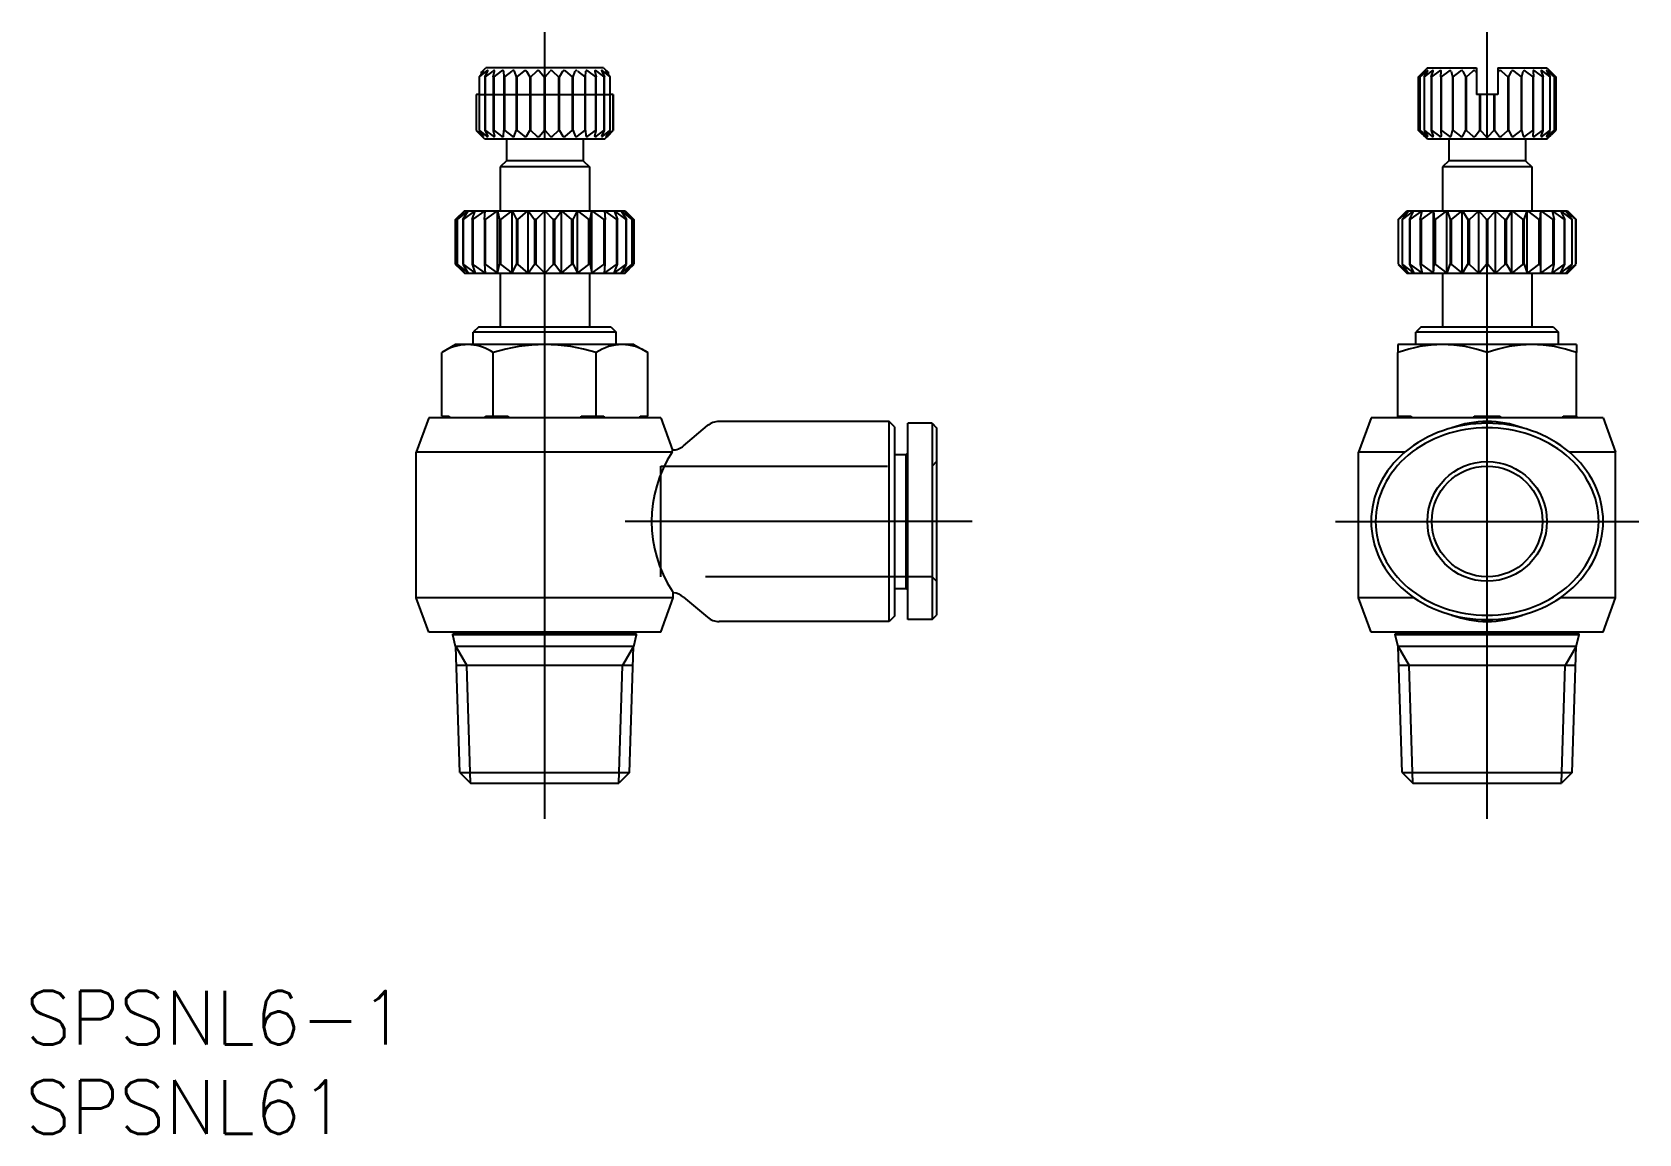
# Model space of a CAD drawing. Extents: x -81.5 to 8.5, y -34.3 to 27.4.
import ezdxf

# ---------------------------------------------------------------- set-up
doc = ezdxf.new("R2010")
doc.units = 0
doc.linetypes.add('CENTER', pattern=[50.8, 31.75, -6.35, 6.35, -6.35])
doc.linetypes.add('DASHED', pattern=[19.05, 12.7, -6.35])
doc.layers.get('0').update_dxf_attribs({"linetype": 'CONTINUOUS'})
doc.layers.add('CENTER', color=1, linetype='CENTER')
doc.styles.get("Standard").update_dxf_attribs({"font": 'txt.shx', "height": 3, "bigfont": 'bigfont.shx'})

# ---------------------------------------------------------------- blocks, each defined once
blk = doc.blocks.new('*U2')
at = {"color": 7, "linetype": 'CONTINUOUS'}
blk.add_text('SPSNL61', height=3, dxfattribs=at).set_placement((-81.907, -34.294))
blk = doc.blocks.new('*U3')
at = {"color": 7, "linetype": 'CONTINUOUS'}
blk.add_text('SPSNL6-1', height=3, dxfattribs=at).set_placement((-81.907, -29.294))

msp = doc.modelspace()

# ---------------------------------------------------------------- linework, layer by layer
at = {"color": 7, "linetype": 'CONTINUOUS'}
for p, q in [((-56.473, 24.901), (-56.241, 25.221)), ((-56.455, 24.901), (-56.056, 25.221)), ((-56.369, 25.134), (-56.098, 25.4)), ((-56.369, 25.134), (-56.269, 25.22)), ((-56.152, 24.9), (-55.998, 25.22)), ((-56.122, 24.901), (-55.7, 25.221)), ((-49.506, 25.4), (-56.098, 25.4)), ((-55.683, 24.9), (-55.616, 25.22)), ((-55.644, 24.901), (-55.217, 25.221)), ((-55.111, 25.22), (-55.089, 24.9)), ((-55.042, 24.901), (-54.629, 25.221)), ((-54.505, 25.22), (-54.394, 24.9)), ((-54.342, 24.901), (-53.961, 25.221)), ((-53.825, 25.221), (-53.631, 24.9)), ((-53.575, 24.901), (-53.242, 25.221)), ((-53.1, 25.221), (-52.831, 24.901)), ((-52.774, 24.901), (-52.505, 25.221)), ((-52.362, 25.221), (-52.03, 24.901)), ((-51.974, 24.9), (-51.78, 25.221)), ((-51.643, 25.221), (-51.262, 24.901)), ((-51.21, 24.9), (-51.099, 25.22)), ((-50.975, 25.221), (-50.562, 24.901)), ((-50.516, 24.9), (-50.493, 25.22)), ((-50.387, 25.221), (-49.96, 24.901)), ((-49.988, 25.22), (-49.921, 24.9)), ((-49.904, 25.221), (-49.482, 24.901)), ((-49.606, 25.22), (-49.453, 24.9)), ((-49.548, 25.221), (-49.149, 24.901)), ((-49.506, 25.4), (-49.236, 25.134)), ((-49.364, 25.221), (-49.131, 24.901)), ((-49.335, 25.22), (-49.236, 25.134)), ((-3.851, 24.901), (-3.518, 25.221)), ((-3.35, 25.4), (-3.85, 24.9)), ((-3.773, 24.901), (-3.504, 25.221)), ((-3.76, 24.901), (-3.379, 25.221)), ((-3.53, 24.9), (-3.336, 25.221)), ((-3.506, 24.901), (-3.093, 25.221)), ((-3.35, 25.4), (-0.6, 25.4)), ((-3.132, 24.9), (-3.022, 25.22)), ((-3.098, 24.901), (-2.671, 25.221)), ((-2.598, 24.9), (-2.576, 25.22)), ((-2.555, 24.901), (-2.133, 25.221)), ((-2.017, 25.22), (-1.95, 24.9)), ((-1.9, 24.901), (-1.501, 25.221)), ((-1.37, 25.22), (-1.217, 24.9)), ((-1.163, 24.901), (-0.804, 25.221)), ((-0.665, 25.22), (-0.6, 25.134)), ((-0.6, 25.4), (-0.6, 23.9)), ((0.6, 25.4), (0.6, 23.9)), ((0.6, 25.4), (3.35, 25.4)), ((0.6, 25.134), (0.665, 25.22)), ((0.804, 25.221), (1.163, 24.901)), ((1.217, 24.9), (1.37, 25.22)), ((1.501, 25.221), (1.9, 24.901)), ((1.95, 24.9), (2.017, 25.22)), ((2.133, 25.221), (2.555, 24.901)), ((2.576, 25.22), (2.598, 24.9)), ((2.671, 25.221), (3.098, 24.901)), ((3.022, 25.22), (3.132, 24.9)), ((3.093, 25.221), (3.506, 24.901)), ((3.336, 25.221), (3.53, 24.9)), ((3.35, 25.4), (3.85, 24.9)), ((3.379, 25.221), (3.76, 24.901)), ((3.504, 25.221), (3.773, 24.901)), ((3.518, 25.221), (3.851, 24.901)), ((-56.455, 24.9), (-56.473, 24.9)), ((-56.473, 24.9), (-56.473, 21.9)), ((-56.455, 21.9), (-56.455, 24.9)), ((-56.369, 25.134), (-56.369, 25.046)), ((-56.122, 24.9), (-56.151, 24.9)), ((-56.151, 24.9), (-56.151, 21.9)), ((-56.122, 21.9), (-56.122, 24.9)), ((-55.644, 24.9), (-55.683, 24.9)), ((-55.683, 24.9), (-55.683, 21.9)), ((-55.644, 21.9), (-55.644, 24.9)), ((-55.041, 24.9), (-55.089, 24.9)), ((-55.089, 24.9), (-55.089, 21.9)), ((-55.041, 21.9), (-55.041, 24.9)), ((-54.341, 24.9), (-54.395, 24.9)), ((-54.395, 24.9), (-54.395, 21.9)), ((-54.341, 21.9), (-54.341, 24.9)), ((-53.574, 24.9), (-53.631, 24.9)), ((-53.631, 24.9), (-53.631, 21.9)), ((-53.574, 21.9), (-53.574, 24.9)), ((-52.773, 24.9), (-52.831, 24.9)), ((-52.831, 24.9), (-52.831, 21.9)), ((-52.773, 21.9), (-52.773, 24.9)), ((-51.973, 24.9), (-52.03, 24.9)), ((-52.03, 24.9), (-52.03, 21.9)), ((-51.973, 21.9), (-51.973, 24.9)), ((-51.209, 24.9), (-51.263, 24.9)), ((-51.263, 24.9), (-51.263, 21.9)), ((-51.209, 21.9), (-51.209, 24.9)), ((-50.516, 24.9), (-50.563, 24.9)), ((-50.563, 24.9), (-50.563, 21.9)), ((-50.516, 21.9), (-50.516, 24.9)), ((-49.922, 24.9), (-49.961, 24.9)), ((-49.961, 24.9), (-49.961, 21.9)), ((-49.922, 21.9), (-49.922, 24.9)), ((-49.453, 24.9), (-49.483, 24.9)), ((-49.483, 24.9), (-49.483, 21.9)), ((-49.453, 21.9), (-49.453, 24.9)), ((-49.236, 25.046), (-49.236, 25.134)), ((-49.132, 24.9), (-49.15, 24.9)), ((-49.15, 24.9), (-49.15, 21.9)), ((-49.132, 21.9), (-49.132, 24.9)), ((-3.85, 21.9), (-3.85, 24.9)), ((-3.85, 24.9), (-3.85, 24.9)), ((-3.85, 24.9), (-3.85, 21.9)), ((-3.772, 24.9), (-3.772, 21.9)), ((-3.76, 24.9), (-3.772, 24.9)), ((-3.76, 21.9), (-3.76, 24.9)), ((-3.529, 24.9), (-3.529, 21.9)), ((-3.505, 24.9), (-3.529, 24.9)), ((-3.505, 21.9), (-3.505, 24.9)), ((-3.132, 24.9), (-3.132, 21.9)), ((-3.097, 24.9), (-3.132, 24.9)), ((-3.097, 21.9), (-3.097, 24.9)), ((-2.598, 24.9), (-2.598, 21.9)), ((-2.554, 24.9), (-2.598, 24.9)), ((-2.554, 21.9), (-2.554, 24.9)), ((-1.95, 24.9), (-1.95, 21.9)), ((-1.9, 24.9), (-1.95, 24.9)), ((-1.9, 21.9), (-1.9, 24.9)), ((-1.218, 24.9), (-1.218, 21.9)), ((-1.162, 24.9), (-1.218, 24.9)), ((-1.162, 21.9), (-1.162, 24.9)), ((1.162, 24.9), (1.162, 21.9)), ((1.218, 24.9), (1.162, 24.9)), ((1.218, 21.9), (1.218, 24.9)), ((1.9, 24.9), (1.9, 21.9)), ((1.95, 24.9), (1.9, 24.9)), ((1.95, 21.9), (1.95, 24.9)), ((2.554, 24.9), (2.554, 21.9)), ((2.598, 24.9), (2.554, 24.9)), ((2.598, 21.9), (2.598, 24.9)), ((3.097, 24.9), (3.097, 21.9)), ((3.132, 24.9), (3.097, 24.9)), ((3.132, 21.9), (3.132, 24.9)), ((3.505, 24.9), (3.505, 21.9)), ((3.529, 24.9), (3.505, 24.9)), ((3.529, 21.9), (3.529, 24.9)), ((3.76, 24.9), (3.76, 21.9)), ((3.772, 24.9), (3.76, 24.9)), ((3.772, 21.9), (3.772, 24.9)), ((3.85, 24.9), (3.85, 21.9)), ((3.85, 24.9), (3.85, 24.9)), ((3.85, 24.9), (3.85, 21.9)), ((-56.634, 23.9), (-56.628, 23.9)), ((-56.634, 23.9), (-56.634, 21.9)), ((-56.473, 23.9), (-56.628, 23.9)), ((-56.628, 21.9), (-56.628, 23.9)), ((-48.976, 23.9), (-49.132, 23.9)), ((-48.976, 23.9), (-48.97, 23.9)), ((-48.976, 23.9), (-48.976, 21.9)), ((-48.97, 21.9), (-48.97, 23.9)), ((0.6, 23.9), (-0.6, 23.9)), ((-0.432, 23.9), (-0.432, 21.9)), ((-0.373, 21.9), (-0.373, 23.9)), ((0.373, 23.9), (0.373, 21.9)), ((0.432, 21.9), (0.432, 23.9)), ((-56.635, 21.899), (-56.332, 21.579)), ((-56.634, 21.9), (-56.628, 21.9)), ((-56.629, 21.899), (-56.27, 21.579)), ((-56.473, 21.9), (-56.455, 21.9)), ((-56.473, 21.899), (-56.241, 21.579)), ((-56.455, 21.899), (-56.056, 21.579)), ((-56.152, 21.9), (-55.998, 21.58)), ((-56.151, 21.9), (-56.122, 21.9)), ((-56.122, 21.899), (-55.7, 21.579)), ((-55.683, 21.9), (-55.644, 21.9)), ((-55.683, 21.9), (-55.616, 21.58)), ((-55.644, 21.899), (-55.217, 21.579)), ((-55.111, 21.58), (-55.089, 21.9)), ((-55.089, 21.9), (-55.041, 21.9)), ((-55.042, 21.899), (-54.629, 21.579)), ((-54.505, 21.58), (-54.394, 21.9)), ((-54.395, 21.9), (-54.341, 21.9)), ((-54.342, 21.899), (-53.961, 21.579)), ((-53.825, 21.579), (-53.631, 21.9)), ((-53.631, 21.9), (-53.574, 21.9)), ((-53.575, 21.899), (-53.242, 21.579)), ((-53.1, 21.579), (-52.831, 21.899)), ((-52.831, 21.9), (-52.773, 21.9)), ((-52.774, 21.899), (-52.505, 21.579)), ((-52.362, 21.579), (-52.03, 21.899)), ((-52.03, 21.9), (-51.973, 21.9)), ((-51.974, 21.9), (-51.78, 21.579)), ((-51.643, 21.579), (-51.262, 21.899)), ((-51.263, 21.9), (-51.209, 21.9)), ((-51.21, 21.9), (-51.099, 21.58)), ((-50.975, 21.579), (-50.562, 21.899)), ((-50.563, 21.9), (-50.516, 21.9)), ((-50.516, 21.9), (-50.493, 21.58)), ((-50.387, 21.579), (-49.96, 21.899)), ((-49.988, 21.58), (-49.921, 21.9)), ((-49.961, 21.9), (-49.922, 21.9)), ((-49.904, 21.579), (-49.482, 21.899)), ((-49.606, 21.58), (-49.453, 21.9)), ((-49.548, 21.579), (-49.149, 21.899)), ((-49.483, 21.9), (-49.453, 21.9)), ((-49.364, 21.579), (-49.131, 21.899)), ((-49.334, 21.579), (-48.976, 21.899)), ((-49.272, 21.579), (-48.969, 21.899)), ((-49.15, 21.9), (-49.132, 21.9)), ((-48.976, 21.9), (-48.97, 21.9)), ((-3.851, 21.899), (-3.518, 21.579)), ((-3.85, 21.9), (-3.85, 21.9)), ((-3.35, 21.4), (-3.85, 21.9)), ((-3.773, 21.899), (-3.504, 21.579)), ((-3.772, 21.9), (-3.76, 21.9)), ((-3.76, 21.899), (-3.379, 21.579)), ((-3.53, 21.9), (-3.336, 21.579)), ((-3.529, 21.9), (-3.505, 21.9)), ((-3.506, 21.899), (-3.093, 21.579)), ((-3.132, 21.9), (-3.022, 21.58)), ((-3.132, 21.9), (-3.097, 21.9)), ((-3.098, 21.899), (-2.671, 21.579)), ((-2.598, 21.9), (-2.576, 21.58)), ((-2.598, 21.9), (-2.554, 21.9)), ((-2.555, 21.899), (-2.133, 21.579)), ((-2.017, 21.58), (-1.95, 21.9)), ((-1.95, 21.9), (-1.9, 21.9)), ((-1.9, 21.899), (-1.501, 21.579)), ((-1.37, 21.58), (-1.217, 21.9)), ((-1.218, 21.9), (-1.162, 21.9)), ((-1.163, 21.899), (-0.804, 21.579)), ((-0.664, 21.579), (-0.431, 21.899)), ((-0.432, 21.9), (-0.373, 21.9)), ((-0.374, 21.899), (-0.072, 21.579)), ((0.072, 21.579), (0.374, 21.899)), ((0.373, 21.9), (0.432, 21.9)), ((0.431, 21.899), (0.664, 21.579)), ((0.804, 21.579), (1.163, 21.899)), ((1.162, 21.9), (1.218, 21.9)), ((1.217, 21.9), (1.37, 21.58)), ((1.501, 21.579), (1.9, 21.899)), ((1.9, 21.9), (1.95, 21.9)), ((1.95, 21.9), (2.017, 21.58)), ((2.133, 21.579), (2.555, 21.899)), ((2.554, 21.9), (2.598, 21.9)), ((2.576, 21.58), (2.598, 21.9)), ((2.671, 21.579), (3.098, 21.899)), ((3.022, 21.58), (3.132, 21.9)), ((3.093, 21.579), (3.506, 21.899)), ((3.097, 21.9), (3.132, 21.9)), ((3.336, 21.579), (3.53, 21.9)), ((3.35, 21.4), (3.85, 21.9)), ((3.379, 21.579), (3.76, 21.899)), ((3.504, 21.579), (3.773, 21.899)), ((3.505, 21.9), (3.529, 21.9)), ((3.518, 21.579), (3.851, 21.899)), ((3.76, 21.9), (3.772, 21.9)), ((3.85, 21.9), (3.85, 21.9)), ((-56.331, 21.58), (-56.302, 21.55)), ((-56.152, 21.4), (-56.302, 21.55)), ((-49.452, 21.4), (-56.152, 21.4)), ((-54.952, 21.4), (-54.952, 20.2)), ((-50.652, 21.4), (-50.652, 20.2)), ((-49.452, 21.4), (-49.302, 21.55)), ((-49.302, 21.55), (-49.272, 21.579)), ((3.35, 21.4), (-3.35, 21.4)), ((-2.15, 21.4), (-2.15, 20.2)), ((2.15, 21.4), (2.15, 20.2)), ((-54.952, 20.2), (-55.302, 19.85)), ((-50.302, 19.85), (-55.302, 19.85)), ((-55.302, 19.85), (-55.302, 17.4)), ((-50.652, 20.2), (-54.952, 20.2)), ((-50.652, 20.2), (-50.302, 19.85)), ((-50.302, 19.85), (-50.302, 17.4)), ((-2.15, 20.2), (-2.5, 19.85)), ((2.5, 19.85), (-2.5, 19.85)), ((-2.5, 19.85), (-2.5, 17.4)), ((2.15, 20.2), (-2.15, 20.2)), ((2.15, 20.2), (2.5, 19.85)), ((2.5, 19.85), (2.5, 17.4)), ((-57.804, 16.902), (-57.279, 17.402)), ((-57.302, 17.4), (-57.802, 16.9)), ((-57.704, 16.901), (-57.279, 17.402)), ((-57.685, 16.902), (-57.084, 17.402)), ((-57.39, 16.901), (-57.084, 17.401)), ((-57.353, 16.902), (-56.701, 17.402)), ((-57.302, 17.4), (-48.302, 17.4)), ((-56.875, 16.9), (-56.701, 17.4)), ((-56.822, 16.902), (-56.148, 17.403)), ((-56.182, 16.9), (-56.147, 17.4)), ((-56.115, 16.902), (-55.449, 17.403)), ((-55.447, 13.9), (-55.447, 17.4)), ((-55.446, 17.4), (-55.341, 16.9)), ((-55.264, 16.902), (-54.634, 17.402)), ((-54.632, 13.9), (-54.632, 17.4)), ((-54.631, 17.401), (-54.389, 16.901)), ((-54.305, 16.902), (-53.74, 17.402)), ((-53.738, 13.9), (-53.738, 17.4)), ((-53.736, 17.401), (-53.369, 16.901)), ((-53.281, 16.902), (-52.804, 17.402)), ((-52.802, 13.9), (-52.802, 17.4)), ((-52.8, 17.402), (-52.323, 16.902)), ((-52.236, 16.901), (-51.868, 17.401)), ((-51.867, 13.9), (-51.867, 17.4)), ((-51.865, 17.402), (-51.299, 16.902)), ((-51.215, 16.901), (-50.973, 17.401)), ((-50.972, 13.9), (-50.972, 17.4)), ((-50.97, 17.402), (-50.34, 16.902)), ((-50.263, 16.9), (-50.158, 17.4)), ((-50.157, 13.9), (-50.157, 17.4)), ((-50.155, 17.403), (-49.489, 16.902)), ((-49.458, 17.4), (-49.422, 16.9)), ((-49.456, 17.403), (-48.783, 16.902)), ((-48.904, 17.4), (-48.729, 16.9)), ((-48.903, 17.402), (-48.252, 16.902)), ((-48.521, 17.401), (-48.215, 16.901)), ((-48.52, 17.402), (-47.92, 16.902)), ((-48.325, 17.402), (-47.901, 16.901)), ((-48.325, 17.402), (-47.801, 16.902)), ((-48.302, 17.4), (-47.802, 16.9)), ((-4.979, 16.902), (-4.502, 17.402)), ((-4.969, 16.902), (-4.404, 17.402)), ((-4.771, 16.901), (-4.404, 17.401)), ((-4.743, 16.902), (-4.113, 17.402)), ((-4.504, 17.4), (4.504, 17.4)), ((-4.354, 16.901), (-4.113, 17.401)), ((-4.309, 16.902), (-3.642, 17.403)), ((-3.747, 16.9), (-3.641, 17.4)), ((-3.687, 16.902), (-3.013, 17.403)), ((-3.011, 13.9), (-3.011, 17.4)), ((-3.011, 17.4), (-2.976, 16.9)), ((-2.903, 16.902), (-2.252, 17.402)), ((-2.25, 13.9), (-2.25, 17.4)), ((-2.249, 17.4), (-2.074, 16.9)), ((-1.993, 16.902), (-1.393, 17.402)), ((-1.391, 13.9), (-1.391, 17.4)), ((-1.389, 17.401), (-1.083, 16.901)), ((-0.996, 16.902), (-0.472, 17.402)), ((-0.47, 13.9), (-0.47, 17.4)), ((-0.468, 17.402), (-0.044, 16.901)), ((0.044, 16.901), (0.468, 17.402)), ((0.47, 13.9), (0.47, 17.4)), ((0.472, 17.402), (0.996, 16.902)), ((1.083, 16.901), (1.389, 17.401)), ((1.391, 13.9), (1.391, 17.4)), ((1.393, 17.402), (1.993, 16.902)), ((2.074, 16.9), (2.249, 17.4)), ((2.25, 13.9), (2.25, 17.4)), ((2.252, 17.402), (2.903, 16.902)), ((2.976, 16.9), (3.011, 17.4)), ((3.011, 13.9), (3.011, 17.4)), ((3.013, 17.403), (3.687, 16.902)), ((3.641, 17.4), (3.747, 16.9)), ((3.642, 17.403), (4.309, 16.902)), ((4.113, 17.402), (4.743, 16.902)), ((4.113, 17.401), (4.354, 16.901)), ((4.404, 17.402), (4.969, 16.902)), ((4.404, 17.401), (4.771, 16.901)), ((4.502, 17.402), (4.979, 16.902)), ((-57.802, 16.9), (-57.802, 16.9)), ((-57.802, 16.9), (-57.802, 14.4)), ((-57.802, 14.4), (-57.802, 16.9)), ((-57.702, 16.9), (-57.702, 14.4)), ((-57.683, 16.9), (-57.702, 16.9)), ((-57.683, 14.4), (-57.683, 16.9)), ((-57.388, 16.9), (-57.388, 14.4)), ((-57.351, 16.9), (-57.388, 16.9)), ((-57.351, 14.4), (-57.351, 16.9)), ((-56.874, 16.9), (-56.874, 14.4)), ((-56.82, 16.9), (-56.874, 16.9)), ((-56.82, 14.4), (-56.82, 16.9)), ((-56.182, 16.9), (-56.182, 14.4)), ((-56.114, 16.9), (-56.182, 16.9)), ((-56.114, 14.4), (-56.114, 16.9)), ((-55.342, 16.9), (-55.342, 14.4)), ((-55.262, 16.9), (-55.342, 16.9)), ((-55.262, 14.4), (-55.262, 16.9)), ((-54.391, 16.9), (-54.391, 14.4)), ((-54.304, 16.9), (-54.391, 16.9)), ((-54.304, 14.4), (-54.304, 16.9)), ((-53.37, 16.9), (-53.37, 14.4)), ((-53.279, 16.9), (-53.37, 16.9)), ((-53.279, 14.4), (-53.279, 16.9)), ((-52.325, 16.9), (-52.325, 14.4)), ((-52.234, 16.9), (-52.325, 16.9)), ((-52.234, 14.4), (-52.234, 16.9)), ((-51.301, 16.9), (-51.301, 14.4)), ((-51.214, 16.9), (-51.301, 16.9)), ((-51.214, 14.4), (-51.214, 16.9)), ((-50.342, 16.9), (-50.342, 14.4)), ((-50.263, 16.9), (-50.342, 16.9)), ((-50.263, 14.4), (-50.263, 16.9)), ((-49.491, 16.9), (-49.491, 14.4)), ((-49.423, 16.9), (-49.491, 16.9)), ((-49.423, 14.4), (-49.423, 16.9)), ((-48.784, 16.9), (-48.784, 14.4)), ((-48.73, 16.9), (-48.784, 16.9)), ((-48.73, 14.4), (-48.73, 16.9)), ((-48.253, 16.9), (-48.253, 14.4)), ((-48.216, 16.9), (-48.253, 16.9)), ((-48.216, 14.4), (-48.216, 16.9)), ((-47.921, 16.9), (-47.921, 14.4)), ((-47.902, 16.9), (-47.921, 16.9)), ((-47.902, 14.4), (-47.902, 16.9)), ((-47.802, 16.9), (-47.802, 14.4)), ((-47.802, 16.9), (-47.802, 14.4)), ((-47.802, 16.9), (-47.802, 16.9)), ((-4.977, 16.9), (-4.977, 14.4)), ((-4.968, 16.9), (-4.977, 16.9)), ((-4.968, 14.4), (-4.968, 16.9)), ((-4.769, 16.9), (-4.769, 14.4)), ((-4.741, 16.9), (-4.769, 16.9)), ((-4.741, 14.4), (-4.741, 16.9)), ((-4.353, 16.9), (-4.353, 14.4)), ((-4.307, 16.9), (-4.353, 16.9)), ((-4.307, 14.4), (-4.307, 16.9)), ((-3.746, 16.9), (-3.746, 14.4)), ((-3.685, 16.9), (-3.746, 16.9)), ((-3.685, 14.4), (-3.685, 16.9)), ((-2.976, 16.9), (-2.976, 14.4)), ((-2.902, 16.9), (-2.976, 16.9)), ((-2.902, 14.4), (-2.902, 16.9)), ((-2.075, 16.9), (-2.075, 14.4)), ((-1.992, 16.9), (-2.075, 16.9)), ((-1.992, 14.4), (-1.992, 16.9)), ((-1.084, 16.9), (-1.084, 14.4)), ((-0.995, 16.9), (-1.084, 16.9)), ((-0.995, 14.4), (-0.995, 16.9)), ((-0.046, 16.9), (-0.046, 14.4)), ((0.046, 16.9), (-0.046, 16.9)), ((0.046, 14.4), (0.046, 16.9)), ((0.995, 16.9), (0.995, 14.4)), ((1.084, 16.9), (0.995, 16.9)), ((1.084, 14.4), (1.084, 16.9)), ((1.992, 16.9), (1.992, 14.4)), ((2.075, 16.9), (1.992, 16.9)), ((2.075, 14.4), (2.075, 16.9)), ((2.902, 16.9), (2.902, 14.4)), ((2.976, 16.9), (2.902, 16.9)), ((2.976, 14.4), (2.976, 16.9)), ((3.685, 16.9), (3.685, 14.4)), ((3.746, 16.9), (3.685, 16.9)), ((3.746, 14.4), (3.746, 16.9)), ((4.307, 16.9), (4.307, 14.4)), ((4.353, 16.9), (4.307, 16.9)), ((4.353, 14.4), (4.353, 16.9)), ((4.741, 16.9), (4.741, 14.4)), ((4.769, 16.9), (4.741, 16.9)), ((4.769, 14.4), (4.769, 16.9)), ((4.968, 16.9), (4.968, 14.4)), ((4.977, 16.9), (4.968, 16.9)), ((4.977, 14.4), (4.977, 16.9)), ((-57.804, 14.398), (-57.279, 13.898)), ((-57.302, 13.9), (-57.802, 14.4)), ((-57.802, 14.4), (-57.802, 14.4)), ((-57.704, 14.399), (-57.279, 13.898)), ((-57.702, 14.4), (-57.683, 14.4)), ((-57.685, 14.398), (-57.084, 13.898)), ((-57.39, 14.399), (-57.084, 13.899)), ((-57.388, 14.4), (-57.351, 14.4)), ((-57.353, 14.398), (-56.701, 13.898)), ((-57.302, 13.9), (-48.302, 13.9)), ((-56.875, 14.4), (-56.701, 13.9)), ((-56.874, 14.4), (-56.82, 14.4)), ((-56.822, 14.398), (-56.148, 13.897)), ((-56.182, 14.4), (-56.147, 13.9)), ((-56.182, 14.4), (-56.114, 14.4)), ((-56.115, 14.398), (-55.449, 13.897)), ((-55.446, 13.9), (-55.341, 14.4)), ((-55.342, 14.4), (-55.262, 14.4)), ((-55.302, 13.9), (-55.302, 10.9)), ((-55.264, 14.398), (-54.634, 13.898)), ((-54.631, 13.899), (-54.389, 14.399)), ((-54.391, 14.4), (-54.304, 14.4)), ((-54.305, 14.398), (-53.74, 13.898)), ((-53.736, 13.899), (-53.369, 14.399)), ((-53.37, 14.4), (-53.279, 14.4)), ((-53.281, 14.398), (-52.804, 13.898)), ((-52.8, 13.898), (-52.323, 14.398)), ((-52.325, 14.4), (-52.234, 14.4)), ((-52.236, 14.399), (-51.868, 13.899)), ((-51.865, 13.898), (-51.299, 14.398)), ((-51.301, 14.4), (-51.214, 14.4)), ((-51.215, 14.399), (-50.973, 13.899)), ((-50.97, 13.898), (-50.34, 14.398)), ((-50.342, 14.4), (-50.263, 14.4)), ((-50.302, 13.9), (-50.302, 10.9)), ((-50.263, 14.4), (-50.158, 13.9)), ((-50.155, 13.897), (-49.489, 14.398)), ((-49.491, 14.4), (-49.423, 14.4)), ((-49.458, 13.9), (-49.422, 14.4)), ((-49.456, 13.897), (-48.783, 14.398)), ((-48.904, 13.9), (-48.729, 14.4)), ((-48.903, 13.898), (-48.252, 14.398)), ((-48.784, 14.4), (-48.73, 14.4)), ((-48.521, 13.899), (-48.215, 14.399)), ((-48.52, 13.898), (-47.92, 14.398)), ((-48.325, 13.898), (-47.901, 14.399)), ((-48.325, 13.898), (-47.801, 14.398)), ((-48.302, 13.9), (-47.802, 14.4)), ((-48.253, 14.4), (-48.216, 14.4)), ((-47.921, 14.4), (-47.902, 14.4)), ((-47.802, 14.4), (-47.802, 14.4)), ((-4.979, 14.398), (-4.502, 13.898)), ((-4.977, 14.4), (-4.968, 14.4)), ((-4.969, 14.398), (-4.404, 13.898)), ((-4.771, 14.399), (-4.404, 13.899)), ((-4.769, 14.4), (-4.741, 14.4)), ((-4.743, 14.398), (-4.113, 13.898)), ((-4.504, 13.9), (4.504, 13.9)), ((-4.354, 14.399), (-4.113, 13.899)), ((-4.353, 14.4), (-4.307, 14.4)), ((-4.309, 14.398), (-3.642, 13.897)), ((-3.747, 14.4), (-3.641, 13.9)), ((-3.746, 14.4), (-3.685, 14.4)), ((-3.687, 14.398), (-3.013, 13.897)), ((-3.011, 13.9), (-2.976, 14.4)), ((-2.976, 14.4), (-2.902, 14.4)), ((-2.903, 14.398), (-2.252, 13.898)), ((-2.5, 13.9), (-2.5, 10.9)), ((-2.249, 13.9), (-2.074, 14.4)), ((-2.075, 14.4), (-1.992, 14.4)), ((-1.993, 14.398), (-1.393, 13.898)), ((-1.389, 13.899), (-1.083, 14.399)), ((-1.084, 14.4), (-0.995, 14.4)), ((-0.996, 14.398), (-0.472, 13.898)), ((-0.468, 13.898), (-0.044, 14.399)), ((-0.046, 14.4), (0.046, 14.4)), ((0.044, 14.399), (0.468, 13.898)), ((0.472, 13.898), (0.996, 14.398)), ((0.995, 14.4), (1.084, 14.4)), ((1.083, 14.399), (1.389, 13.899)), ((1.393, 13.898), (1.993, 14.398)), ((1.992, 14.4), (2.075, 14.4)), ((2.074, 14.4), (2.249, 13.9)), ((2.252, 13.898), (2.903, 14.398)), ((2.5, 13.9), (2.5, 10.9)), ((2.902, 14.4), (2.976, 14.4)), ((2.976, 14.4), (3.011, 13.9)), ((3.013, 13.897), (3.687, 14.398)), ((3.641, 13.9), (3.747, 14.4)), ((3.642, 13.897), (4.309, 14.398)), ((3.685, 14.4), (3.746, 14.4)), ((4.113, 13.899), (4.354, 14.399)), ((4.113, 13.898), (4.743, 14.398)), ((4.307, 14.4), (4.353, 14.4)), ((4.404, 13.899), (4.771, 14.399)), ((4.404, 13.898), (4.969, 14.398)), ((4.502, 13.898), (4.979, 14.398)), ((4.741, 14.4), (4.769, 14.4)), ((4.968, 14.4), (4.977, 14.4)), ((-56.502, 10.9), (-56.802, 10.6)), ((-56.502, 10.9), (-49.102, 10.9)), ((-49.102, 10.9), (-48.802, 10.6)), ((-3.7, 10.9), (-4, 10.6)), ((-3.7, 10.9), (3.7, 10.9)), ((3.7, 10.9), (4, 10.6)), ((-48.802, 10.6), (-56.802, 10.6)), ((-56.802, 9.9), (-56.802, 10.6)), ((-48.802, 9.9), (-48.802, 10.6)), ((4, 10.6), (-4, 10.6)), ((-4, 9.9), (-4, 10.6)), ((4, 9.9), (4, 10.6)), ((-57.802, 9.9), (-58.576, 9.453)), ((-58.576, 5.9), (-58.576, 9.453)), ((-47.802, 9.9), (-57.802, 9.9)), ((-57.129, 9.9), (-57.136, 9.9)), ((-55.689, 5.9), (-55.689, 9.453)), ((-49.915, 5.9), (-49.915, 9.453)), ((-47.802, 9.9), (-47.029, 9.453)), ((-47.029, 5.9), (-47.029, 9.453)), ((-5, 9.9), (-5, 9.453)), ((-2.5, 9.9), (-5, 9.9)), ((-5, 5.9), (-5, 9.453)), ((2.5, 9.9), (-2.5, 9.9)), ((5, 9.9), (2.5, 9.9)), ((5, 9.9), (5, 9.453)), ((5, 5.9), (5, 9.453)), ((-59.302, 5.8), (-60.002, 3.877)), ((-46.302, 5.8), (-59.302, 5.8)), ((-58.576, 5.9), (-58.152, 5.9)), ((-58.202, 5.8), (-58.202, 5.9)), ((-58.152, 5.9), (-58.152, 5.8)), ((-56.112, 5.8), (-56.112, 5.9)), ((-56.112, 5.9), (-55.689, 5.9)), ((-55.689, 5.9), (-54.842, 5.9)), ((-54.842, 5.9), (-54.842, 5.8)), ((-50.763, 5.8), (-50.763, 5.9)), ((-50.763, 5.9), (-49.915, 5.9)), ((-49.915, 5.9), (-49.492, 5.9)), ((-49.492, 5.9), (-49.492, 5.8)), ((-47.452, 5.8), (-47.452, 5.9)), ((-47.452, 5.9), (-47.029, 5.9)), ((-47.402, 5.8), (-47.402, 5.9)), ((-46.302, 5.8), (-45.647, 4)), ((-33.502, 5.6), (-43.037, 5.6)), ((-33.202, 5.3), (-33.502, 5.6)), ((-33.502, -5.6), (-33.502, 5.6)), ((-31.102, 5.5), (-32.452, 5.5)), ((-32.452, -5.5), (-32.452, 5.5)), ((-31.102, 5.5), (-30.852, 5.25)), ((-31.102, 5.5), (-31.102, -5.5)), ((-6.5, 5.8), (-7.2, 3.877)), ((6.5, 5.8), (-6.5, 5.8)), ((-5, 5.8), (-5, 5.9)), ((-5, 5.9), (-4.266, 5.9)), ((-4.266, 5.9), (-4.266, 5.8)), ((-0.734, 5.8), (-0.734, 5.9)), ((-0.734, 5.9), (0, 5.9)), ((0, 5.9), (0.734, 5.9)), ((0.734, 5.9), (0.734, 5.8)), ((4.266, 5.8), (4.266, 5.9)), ((4.266, 5.9), (5, 5.9)), ((5, 5.9), (5, 5.8)), ((6.5, 5.8), (7.2, 3.877)), ((-45.023, 4.235), (-43.681, 5.365)), ((-33.202, 5.3), (-33.202, -5.3)), ((-30.852, 5.25), (-30.852, -5.25)), ((-45.67, 3.877), (-60.002, 3.877)), ((-60.002, -4.277), (-60.002, 3.877)), ((-45.67, 3.877), (-45.667, 3.892)), ((-45.667, 3.892), (-45.647, 4)), ((-33.202, 3.75), (-32.552, 3.75)), ((-32.552, 3.75), (-32.452, 3.85)), ((-32.552, -3.75), (-32.552, 3.75)), ((-4.611, 3.877), (-7.2, 3.877)), ((-7.2, -4.277), (-7.2, 3.877)), ((7.2, 3.877), (4.611, 3.877)), ((7.2, -4.277), (7.2, 3.877)), ((-45.602, -4.277), (-60.002, -4.277)), ((-59.302, -6.2), (-60.002, -4.277)), ((-46.302, -6.2), (-45.602, -4.277)), ((-45.667, -3.882), (-45.602, -4.002)), ((-45.602, -4.277), (-45.602, -4.002)), ((-45.023, -4.235), (-43.681, -5.365)), ((-33.202, -3.75), (-32.552, -3.75)), ((-32.552, -3.75), (-32.452, -3.85)), ((-4.087, -4.277), (-7.2, -4.277)), ((-6.5, -6.2), (-7.2, -4.277)), ((7.2, -4.277), (4.087, -4.277)), ((6.5, -6.2), (7.2, -4.277)), ((-33.202, -5.3), (-33.502, -5.6)), ((-31.102, -5.5), (-30.852, -5.25)), ((-46.302, -6.2), (-59.302, -6.2)), ((-57.952, -6.3), (-47.652, -6.3)), ((-57.952, -6.35), (-57.952, -6.3)), ((-57.802, -6.3), (-57.802, -6.2)), ((-47.802, -6.3), (-47.802, -6.2)), ((-47.652, -6.35), (-47.652, -6.3)), ((-33.502, -5.6), (-43.037, -5.6)), ((-31.102, -5.5), (-32.452, -5.5)), ((6.5, -6.2), (-6.5, -6.2)), ((-5.15, -6.3), (5.15, -6.3)), ((-5.15, -6.35), (-5.15, -6.3)), ((-5, -6.3), (-5, -6.2)), ((5, -6.3), (5, -6.2)), ((5.15, -6.35), (5.15, -6.3)), ((-47.652, -6.35), (-57.952, -6.35)), ((-57.792, -7), (-57.952, -6.35)), ((-47.812, -7), (-57.792, -7)), ((-57.561, -14.05), (-57.781, -7)), ((-48.043, -14.05), (-47.823, -7)), ((-47.812, -7), (-47.652, -6.35)), ((5.15, -6.35), (-5.15, -6.35)), ((-4.99, -7), (-5.15, -6.35)), ((4.99, -7), (-4.99, -7)), ((-4.759, -14.05), (-4.979, -7)), ((4.759, -14.05), (4.979, -7)), ((4.99, -7), (5.15, -6.35)), ((-47.856, -8.064), (-57.748, -8.064)), ((4.946, -8.064), (-4.946, -8.064)), ((-57.561, -14.05), (-48.043, -14.05)), ((-57.561, -14.05), (-56.961, -14.65)), ((-48.043, -14.05), (-48.643, -14.65)), ((-4.759, -14.05), (4.759, -14.05)), ((-4.759, -14.05), (-4.159, -14.65)), ((4.759, -14.05), (4.159, -14.65)), ((-56.961, -14.65), (-48.643, -14.65)), ((-4.159, -14.65), (4.159, -14.65))]:
    msp.add_line(p, q, dxfattribs=at)
at = {"color": 3, "linetype": 'DASHED'}
for p, q in [((-56.473, 23.9), (-49.132, 23.9)), ((-46.302, -3.1), (-46.302, 3.1)), ((-46.302, 3.1), (-31.102, 3.1)), ((-30.852, 3.35), (-31.102, 3.1)), ((-31.102, 3.1), (-31.102, -3.1)), ((-31.102, -3.1), (-46.302, -3.1)), ((-30.852, -3.35), (-31.102, -3.1))]:
    msp.add_line(p, q, dxfattribs=at)
at = {"color": 3, "linetype": 'CONTINUOUS'}
for p, q in [((-57.781, -7), (-57.167, -8.064)), ((-47.823, -7), (-48.437, -8.064)), ((-4.979, -7), (-4.365, -8.064)), ((4.979, -7), (4.365, -8.064)), ((-56.961, -14.65), (-57.167, -8.064)), ((-48.643, -14.65), (-48.437, -8.064)), ((-4.159, -14.65), (-4.365, -8.064)), ((4.159, -14.65), (4.365, -8.064))]:
    msp.add_line(p, q, dxfattribs=at)
at = {"color": 7, "linetype": 'CONTINUOUS'}
for points in [[(-6.5, 0, 0), (-6.492, -0.27, 0), (-6.469, -0.539, 0), (-6.43, -0.807, 0), (-6.375, -1.073, 0), (-6.305, -1.336, 0), (-6.22, -1.597, 0), (-6.12, -1.853, 0), (-6.005, -2.105, 0), (-5.876, -2.352, 0), (-5.732, -2.593, 0), (-5.575, -2.828, 0), (-5.405, -3.056, 0), (-5.221, -3.276, 0), (-5.025, -3.489, 0), (-4.816, -3.694, 0), (-4.596, -3.889, 0), (-4.365, -4.075, 0), (-4.124, -4.252, 0), (-3.872, -4.418, 0), (-3.611, -4.573, 0), (-3.342, -4.718, 0), (-3.064, -4.851, 0), (-2.779, -4.972, 0), (-2.487, -5.081, 0), (-2.19, -5.179, 0), (-1.887, -5.263, 0), (-1.579, -5.335, 0), (-1.268, -5.394, 0), (-0.954, -5.441, 0), (-0.637, -5.474, 0), (-0.319, -5.493, 0), (0, -5.5, 0), (0.319, -5.493, 0), (0.637, -5.474, 0), (0.954, -5.441, 0), (1.268, -5.394, 0), (1.579, -5.335, 0), (1.887, -5.263, 0), (2.19, -5.179, 0), (2.487, -5.081, 0), (2.779, -4.972, 0), (3.064, -4.851, 0), (3.342, -4.718, 0), (3.611, -4.573, 0), (3.872, -4.418, 0), (4.124, -4.252, 0), (4.365, -4.075, 0), (4.596, -3.889, 0), (4.816, -3.694, 0), (5.025, -3.489, 0), (5.221, -3.276, 0), (5.405, -3.056, 0), (5.575, -2.828, 0), (5.732, -2.593, 0), (5.876, -2.352, 0), (6.005, -2.105, 0), (6.12, -1.853, 0), (6.22, -1.597, 0), (6.305, -1.336, 0), (6.375, -1.073, 0), (6.43, -0.807, 0), (6.469, -0.539, 0), (6.492, -0.27, 0), (6.5, 0, 0), (6.492, 0.27, 0), (6.469, 0.539, 0), (6.43, 0.807, 0), (6.375, 1.073, 0), (6.305, 1.336, 0), (6.22, 1.597, 0), (6.12, 1.853, 0), (6.005, 2.105, 0), (5.876, 2.352, 0), (5.732, 2.593, 0), (5.575, 2.828, 0), (5.405, 3.056, 0), (5.221, 3.276, 0), (5.025, 3.489, 0), (4.816, 3.694, 0), (4.596, 3.889, 0), (4.365, 4.075, 0), (4.124, 4.252, 0), (3.872, 4.418, 0), (3.611, 4.573, 0), (3.342, 4.718, 0), (3.064, 4.851, 0), (2.779, 4.972, 0), (2.487, 5.081, 0), (2.19, 5.179, 0), (1.887, 5.263, 0), (1.579, 5.335, 0), (1.268, 5.394, 0), (0.954, 5.441, 0), (0.637, 5.474, 0), (0.319, 5.493, 0), (0, 5.5, 0), (-0.319, 5.493, 0), (-0.637, 5.474, 0), (-0.954, 5.441, 0), (-1.268, 5.394, 0), (-1.579, 5.335, 0), (-1.887, 5.263, 0), (-2.19, 5.179, 0), (-2.487, 5.081, 0), (-2.779, 4.972, 0), (-3.064, 4.851, 0), (-3.342, 4.718, 0), (-3.611, 4.573, 0), (-3.872, 4.418, 0), (-4.124, 4.252, 0), (-4.365, 4.075, 0), (-4.596, 3.889, 0), (-4.816, 3.694, 0), (-5.025, 3.489, 0), (-5.221, 3.276, 0), (-5.405, 3.056, 0), (-5.575, 2.828, 0), (-5.732, 2.593, 0), (-5.876, 2.352, 0), (-6.005, 2.105, 0), (-6.12, 1.853, 0), (-6.22, 1.597, 0), (-6.305, 1.336, 0), (-6.375, 1.073, 0), (-6.43, 0.807, 0), (-6.469, 0.539, 0), (-6.492, 0.27, 0), (-6.5, 0, 0)], [(-6.25, 0, 0), (-6.242, -0.258, 0), (-6.22, -0.515, 0), (-6.182, -0.77, 0), (-6.13, -1.024, 0), (-6.063, -1.276, 0), (-5.981, -1.524, 0), (-5.885, -1.769, 0), (-5.774, -2.009, 0), (-5.65, -2.245, 0), (-5.512, -2.475, 0), (-5.361, -2.699, 0), (-5.197, -2.917, 0), (-5.02, -3.127, 0), (-4.831, -3.331, 0), (-4.631, -3.526, 0), (-4.419, -3.712, 0), (-4.197, -3.89, 0), (-3.965, -4.058, 0), (-3.723, -4.217, 0), (-3.472, -4.365, 0), (-3.213, -4.503, 0), (-2.946, -4.63, 0), (-2.672, -4.746, 0), (-2.392, -4.85, 0), (-2.106, -4.943, 0), (-1.814, -5.024, 0), (-1.519, -5.093, 0), (-1.219, -5.149, 0), (-0.917, -5.193, 0), (-0.613, -5.225, 0), (-0.307, -5.244, 0), (0, -5.25, 0), (0.307, -5.244, 0), (0.613, -5.225, 0), (0.917, -5.193, 0), (1.219, -5.149, 0), (1.519, -5.093, 0), (1.814, -5.024, 0), (2.106, -4.943, 0), (2.392, -4.85, 0), (2.672, -4.746, 0), (2.946, -4.63, 0), (3.213, -4.503, 0), (3.472, -4.365, 0), (3.723, -4.217, 0), (3.965, -4.058, 0), (4.197, -3.89, 0), (4.419, -3.712, 0), (4.631, -3.526, 0), (4.831, -3.331, 0), (5.02, -3.127, 0), (5.197, -2.917, 0), (5.361, -2.699, 0), (5.512, -2.475, 0), (5.65, -2.245, 0), (5.774, -2.009, 0), (5.885, -1.769, 0), (5.981, -1.524, 0), (6.063, -1.276, 0), (6.13, -1.024, 0), (6.182, -0.77, 0), (6.22, -0.515, 0), (6.242, -0.258, 0), (6.25, 0, 0), (6.242, 0.258, 0), (6.22, 0.515, 0), (6.182, 0.77, 0), (6.13, 1.024, 0), (6.063, 1.276, 0), (5.981, 1.524, 0), (5.885, 1.769, 0), (5.774, 2.009, 0), (5.65, 2.245, 0), (5.512, 2.475, 0), (5.361, 2.699, 0), (5.197, 2.917, 0), (5.02, 3.127, 0), (4.831, 3.331, 0), (4.631, 3.526, 0), (4.419, 3.712, 0), (4.197, 3.89, 0), (3.965, 4.058, 0), (3.723, 4.217, 0), (3.472, 4.365, 0), (3.213, 4.503, 0), (2.946, 4.63, 0), (2.672, 4.746, 0), (2.392, 4.85, 0), (2.106, 4.943, 0), (1.814, 5.024, 0), (1.519, 5.093, 0), (1.219, 5.149, 0), (0.917, 5.193, 0), (0.613, 5.225, 0), (0.307, 5.244, 0), (0, 5.25, 0), (-0.307, 5.244, 0), (-0.613, 5.225, 0), (-0.917, 5.193, 0), (-1.219, 5.149, 0), (-1.519, 5.093, 0), (-1.814, 5.024, 0), (-2.106, 4.943, 0), (-2.392, 4.85, 0), (-2.672, 4.746, 0), (-2.946, 4.63, 0), (-3.213, 4.503, 0), (-3.472, 4.365, 0), (-3.723, 4.217, 0), (-3.965, 4.058, 0), (-4.197, 3.89, 0), (-4.419, 3.712, 0), (-4.631, 3.526, 0), (-4.831, 3.331, 0), (-5.02, 3.127, 0), (-5.197, 2.917, 0), (-5.361, 2.699, 0), (-5.512, 2.475, 0), (-5.65, 2.245, 0), (-5.774, 2.009, 0), (-5.885, 1.769, 0), (-5.981, 1.524, 0), (-6.063, 1.276, 0), (-6.13, 1.024, 0), (-6.182, 0.77, 0), (-6.22, 0.515, 0), (-6.242, 0.258, 0), (-6.25, 0, 0)]]:
    msp.add_polyline3d(points, dxfattribs=at)
for radius in [3.35, 3.1]:
    msp.add_circle((0, 0), radius, dxfattribs=at)
for centre, radius, start, end in [((-56.088, 25.016), 0.272, 121.81467, 131.61292), ((-56.292, 25.274), 0.0736, 314.10939, 336.39382), ((-56.226, 25.241), 0.00918, 76.84094, 127.07265), ((-56.229, 25.247), 0.00589, 330.32345, 25.67905), ((-55.929, 25.048), 0.215, 110.16076, 126.26085), ((-55.999, 25.242), 0.00863, 348.35162, 114.1871), ((-56.028, 25.243), 0.0374, 323.12443, 355.74298), ((-55.6, 25.085), 0.169, 102.29355, 126.12985), ((-55.633, 25.231), 0.0196, 327.50835, 100.04718), ((-55.097, 25.036), 0.221, 105.51353, 122.96318), ((-55.144, 25.219), 0.0324, 2.00722, 112.56756), ((-54.554, 25.139), 0.111, 84.05653, 132.10101), ((-54.548, 25.203), 0.0464, 21.44027, 83.52665), ((-53.873, 25.104), 0.146, 95.46185, 127.00812), ((-53.882, 25.179), 0.0709, 35.69456, 93.78707), ((-53.171, 25.148), 0.102, 45.49016, 134.34627), ((-52.433, 25.148), 0.102, 45.65281, 134.51077), ((-51.722, 25.179), 0.0709, 86.21293, 144.30544), ((-51.731, 25.104), 0.146, 52.99188, 84.53815), ((-51.056, 25.203), 0.0464, 96.47335, 158.55973), ((-51.05, 25.139), 0.111, 47.89899, 95.94347), ((-50.461, 25.219), 0.0326, 67.58419, 177.65951), ((-50.507, 25.036), 0.221, 57.03682, 74.48647), ((-49.972, 25.231), 0.0196, 79.95282, 212.49165), ((-50.004, 25.085), 0.169, 53.87015, 77.70645), ((-49.605, 25.242), 0.00863, 65.8129, 191.64838), ((-49.576, 25.243), 0.0374, 184.25702, 216.87557), ((-49.675, 25.048), 0.215, 53.73915, 69.83924), ((-49.375, 25.247), 0.00589, 154.32095, 209.67655), ((-49.378, 25.241), 0.00918, 52.92735, 103.15906), ((-49.313, 25.274), 0.0736, 203.60618, 225.89061), ((-49.516, 25.016), 0.272, 48.38708, 58.18533), ((-4.167, 26.062), 1.062, 307.67565, 309.98369), ((-3.583, 25.311), 0.12, 311.30662, 327.58042), ((-3.479, 25.24), 0.0102, 100.51279, 128.74609), ((-3.484, 25.249), 0.00384, 318.87634, 10.21622), ((-3.117, 24.85), 0.455, 118.86084, 125.24666), ((-3.331, 25.239), 0.0108, 55.46657, 122.53733), ((-3.371, 25.253), 0.048, 317.21545, 345.75699), ((-3.334, 25.244), 0.00973, 341.56045, 20.83586), ((-2.976, 25.055), 0.203, 106.2352, 125.00929), ((-3.03, 25.237), 0.0128, 347.02441, 102.24325), ((-3.05, 25.236), 0.0326, 331.3488, 357.77283), ((-2.581, 25.097), 0.153, 95.05001, 125.70057), ((-2.599, 25.226), 0.0239, 345.64639, 80.9399), ((-2.047, 25.105), 0.144, 91.15249, 126.49367), ((-2.053, 25.213), 0.037, 11.59942, 84.78127), ((-1.414, 25.103), 0.147, 91.28003, 126.30791), ((-1.42, 25.192), 0.0577, 29.31284, 86.83952), ((-0.735, 25.149), 0.1, 45.40481, 133.73588), ((0.735, 25.149), 0.1, 46.2658, 134.59351), ((1.42, 25.192), 0.0577, 93.16048, 150.68716), ((1.414, 25.103), 0.147, 53.69209, 88.71997), ((2.053, 25.213), 0.037, 95.21873, 168.40058), ((2.047, 25.105), 0.144, 53.50633, 88.84751), ((2.599, 25.226), 0.0239, 99.0601, 194.35361), ((2.581, 25.097), 0.153, 54.29943, 84.94999), ((3.03, 25.237), 0.0128, 77.75675, 192.97559), ((3.05, 25.236), 0.0326, 182.22717, 208.6512), ((2.976, 25.055), 0.203, 54.99071, 73.7648), ((3.331, 25.239), 0.0108, 57.46267, 124.53343), ((3.334, 25.244), 0.00973, 159.16414, 198.43955), ((3.371, 25.253), 0.048, 194.24301, 222.78455), ((3.117, 24.85), 0.455, 54.75334, 61.13916), ((3.484, 25.249), 0.00384, 169.78378, 221.12366), ((3.479, 25.24), 0.0102, 51.25391, 79.48721), ((3.583, 25.311), 0.12, 212.41958, 228.69338), ((4.167, 26.062), 1.062, 230.01631, 232.32435), ((-55.763, 22.261), 0.849, 233.37198, 236.5214), ((-56.292, 21.526), 0.0736, 23.60618, 45.89061), ((-56.226, 21.559), 0.00918, 232.92735, 283.15906), ((-56.229, 21.553), 0.00589, 334.32095, 29.67655), ((-55.929, 21.752), 0.215, 233.73915, 249.83924), ((-55.999, 21.558), 0.00863, 245.8129, 11.64838), ((-56.028, 21.557), 0.0374, 4.25702, 36.87557), ((-55.6, 21.715), 0.169, 233.87015, 257.70645), ((-55.633, 21.569), 0.0196, 259.95282, 32.49165), ((-55.097, 21.764), 0.221, 237.03682, 254.48647), ((-55.144, 21.581), 0.0326, 247.58419, 357.65951), ((-54.554, 21.661), 0.111, 227.89899, 275.94347), ((-54.548, 21.597), 0.0464, 276.47335, 338.55973), ((-53.873, 21.696), 0.146, 232.99188, 264.53815), ((-53.882, 21.621), 0.0709, 266.21293, 324.30544), ((-53.171, 21.652), 0.102, 225.65373, 314.50984), ((-52.433, 21.652), 0.102, 225.48836, 314.34806), ((-51.722, 21.621), 0.0709, 215.69456, 273.78707), ((-51.731, 21.696), 0.146, 275.46185, 307.00812), ((-51.056, 21.597), 0.0464, 201.44027, 263.52665), ((-51.05, 21.661), 0.111, 264.05653, 312.10101), ((-50.461, 21.581), 0.0324, 182.00722, 292.56756), ((-50.507, 21.764), 0.221, 285.51353, 302.96318), ((-49.972, 21.569), 0.0196, 147.50835, 280.04718), ((-50.004, 21.715), 0.169, 282.29355, 306.12985), ((-49.605, 21.558), 0.00863, 168.35162, 294.1871), ((-49.576, 21.557), 0.0374, 143.12443, 175.74298), ((-49.675, 21.752), 0.215, 290.16076, 306.26085), ((-49.375, 21.553), 0.00589, 150.32345, 205.67905), ((-49.313, 21.526), 0.0736, 134.10939, 156.39382), ((-49.378, 21.559), 0.00918, 256.84094, 307.07265), ((-49.841, 22.261), 0.849, 303.4786, 306.62802), ((-4.167, 20.738), 1.062, 50.01631, 52.32435), ((-3.583, 21.489), 0.12, 32.41958, 48.69338), ((-3.479, 21.56), 0.0102, 231.25391, 259.48721), ((-3.484, 21.551), 0.00384, 349.78378, 41.12366), ((-3.117, 21.95), 0.455, 234.75334, 241.13916), ((-3.371, 21.547), 0.048, 14.24301, 42.78455), ((-3.331, 21.561), 0.0108, 237.46267, 304.53343), ((-3.334, 21.556), 0.00973, 339.16414, 18.43955), ((-2.976, 21.745), 0.203, 234.99071, 253.7648), ((-3.03, 21.563), 0.0128, 257.75675, 12.97559), ((-3.05, 21.564), 0.0326, 2.22717, 28.6512), ((-2.581, 21.703), 0.153, 234.29943, 264.94999), ((-2.599, 21.574), 0.0239, 279.0601, 14.35361), ((-2.047, 21.695), 0.144, 233.50633, 268.84751), ((-2.053, 21.587), 0.037, 275.21873, 348.40058), ((-1.414, 21.697), 0.147, 233.69209, 268.71997), ((-1.42, 21.608), 0.0577, 273.16048, 330.68716), ((-0.734, 21.653), 0.102, 226.70228, 313.63274), ((0, 21.653), 0.103, 225.87168, 314.12832), ((0.734, 21.653), 0.102, 226.36726, 313.29772), ((1.42, 21.608), 0.0577, 209.31284, 266.83952), ((1.414, 21.697), 0.147, 271.28003, 306.30791), ((2.053, 21.587), 0.037, 191.59942, 264.78127), ((2.047, 21.695), 0.144, 271.15249, 306.49367), ((2.599, 21.574), 0.0239, 165.64639, 260.9399), ((2.581, 21.703), 0.153, 275.05001, 305.70057), ((3.03, 21.563), 0.0128, 167.02441, 282.24325), ((3.05, 21.564), 0.0326, 151.34881, 177.77283), ((2.976, 21.745), 0.203, 286.2352, 305.00929), ((3.371, 21.547), 0.048, 137.21545, 165.75699), ((3.334, 21.556), 0.00973, 161.56045, 200.83586), ((3.331, 21.561), 0.0108, 235.46657, 302.53733), ((3.117, 21.95), 0.455, 298.86084, 305.24666), ((3.484, 21.551), 0.00384, 138.87634, 190.21622), ((3.583, 21.489), 0.12, 131.30662, 147.58042), ((3.479, 21.56), 0.0102, 280.51279, 308.74609), ((4.167, 20.738), 1.062, 127.67565, 129.98369), ((-57.132, 7.344), 2.556, 55.61573, 115.61579), ((-52.802, 0.347), 9.553, 72.41204, 107.58792), ((-48.472, 7.344), 2.556, 55.61575, 124.38425), ((-2.5, 2.679), 7.221, 69.74384, 110.25616), ((2.5, 2.679), 7.221, 69.74384, 110.25616), ((-43.037, 4.6), 1, 90, 130.10091), ((0, 0), 5.6, 69.32801, 110.67199), ((-39.682, 0), 7.134, 147.07752, 212.96324), ((-45.667, 5), 1, 271.14835, 310.10091), ((-45.667, -5), 1, 49.89909, 86.275), ((-43.037, -4.6), 1, 229.89909, 270), ((0, 0), 5.6, 249.32801, 290.67199)]:
    msp.add_arc(centre, radius, start, end, dxfattribs=at)
at = {"layer": 'CENTER', "color": 1, "linetype": 'CENTER'}
for p, q in [((-52.802, -16.65), (-52.802, 27.4)), ((0, -16.65), (0, 27.4)), ((-28.852, 0), (-48.302, 0)), ((-8.5, 0), (8.5, 0))]:
    msp.add_line(p, q, dxfattribs=at)

# ---------------------------------------------------------------- block references
at = {"color": 7, "linetype": 'CONTINUOUS'}
for name in ['*U3', '*U2']:
    msp.add_blockref(name, (0, 0), dxfattribs=at)

doc.saveas('drawing.dxf')
